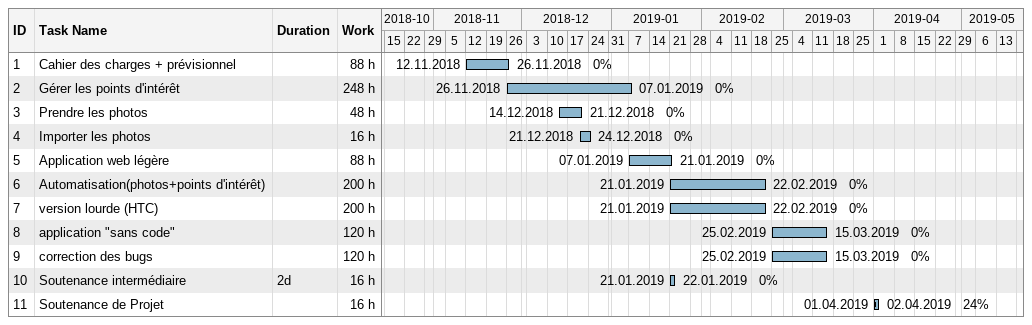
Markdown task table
| ID | Task | Duration | Start | Finish | % complete | Work (h) |
|---|---|---|---|---|---|---|
| 1 | Cahier des charges + prévisionnel |  | 2018-11-12 | 2018-11-26 | 0 | 88 |
| 2 | Gérer les points d'intérêt |  | 2018-11-26 | 2019-01-07 | 0 | 248 |
| 3 | Prendre les photos |  | 2018-12-14 | 2018-12-21 | 0 | 48 |
| 4 | Importer les photos |  | 2018-12-21 | 2018-12-24 | 0 | 16 |
| 5 | Application web légère |  | 2019-01-07 | 2019-01-21 | 0 | 88 |
| 6 | Automatisation(photos+points d'intérêt) |  | 2019-01-21 | 2019-02-22 | 0 | 200 |
| 7 | version lourde (HTC) |  | 2019-01-21 | 2019-02-22 | 0 | 200 |
| 8 | application "sans code" |  | 2019-02-25 | 2019-03-15 | 0 | 120 |
| 9 | correction des bugs |  | 2019-02-25 | 2019-03-15 | 0 | 120 |
| 10 | Soutenance intermédiaire | 2d | 2019-01-21 | 2019-01-22 | 0 | 16 |
| 11 | Soutenance de Projet |  | 2019-04-01 | 2019-04-02 | 24 | 16 |
